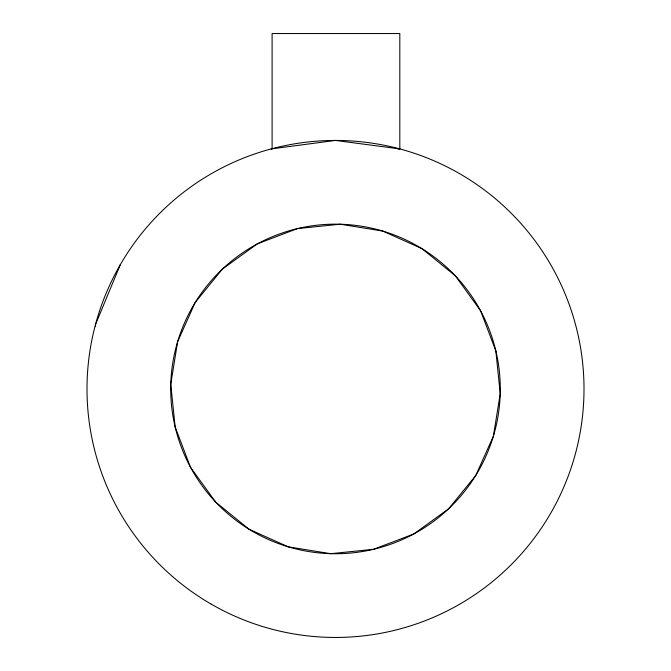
<?xml version="1.0" encoding="UTF-8"?>
<svg xmlns="http://www.w3.org/2000/svg" width="671" height="671" viewBox="0 0 671 671"><rect width="100%" height="100%" fill="white"/><g stroke="black" fill="none" stroke-linecap="round" stroke-linejoin="round"><path stroke-width="1.01" d="M120.294 264.693L95.467 324.63L95.467 326.584M397.727 148.912L399.815 148.912L399.815 33.55L272.099 33.55L272.099 148.912L271.185 148.912L335.5 140.44L399.815 148.912M177.614 341.715L170.769 384.189L175.148 426.991L190.455 467.192L215.651 502.067L249.016 529.234L288.27 546.84L330.744 553.684L373.546 549.297L413.747 533.99L448.622 508.794L475.789 475.429L493.386 436.175L500.231 393.701L495.852 350.908L480.545 310.698L455.349 275.823L421.984 248.664L382.73 231.059L340.256 224.215L297.454 228.593L257.253 243.909L222.378 269.096L195.211 302.462L177.614 341.715M211.248 604.16A248.505 248.505 0 0 0 584.005 388.945A248.505 248.505 0 0 0 211.248 173.739A248.505 248.505 0 0 0 211.248 604.16M249.016 529.234A164.806 164.806 0 0 0 500.231 393.701A164.806 164.806 0 0 0 257.253 243.909A164.806 164.806 0 0 0 249.016 529.234"/></g></svg>
